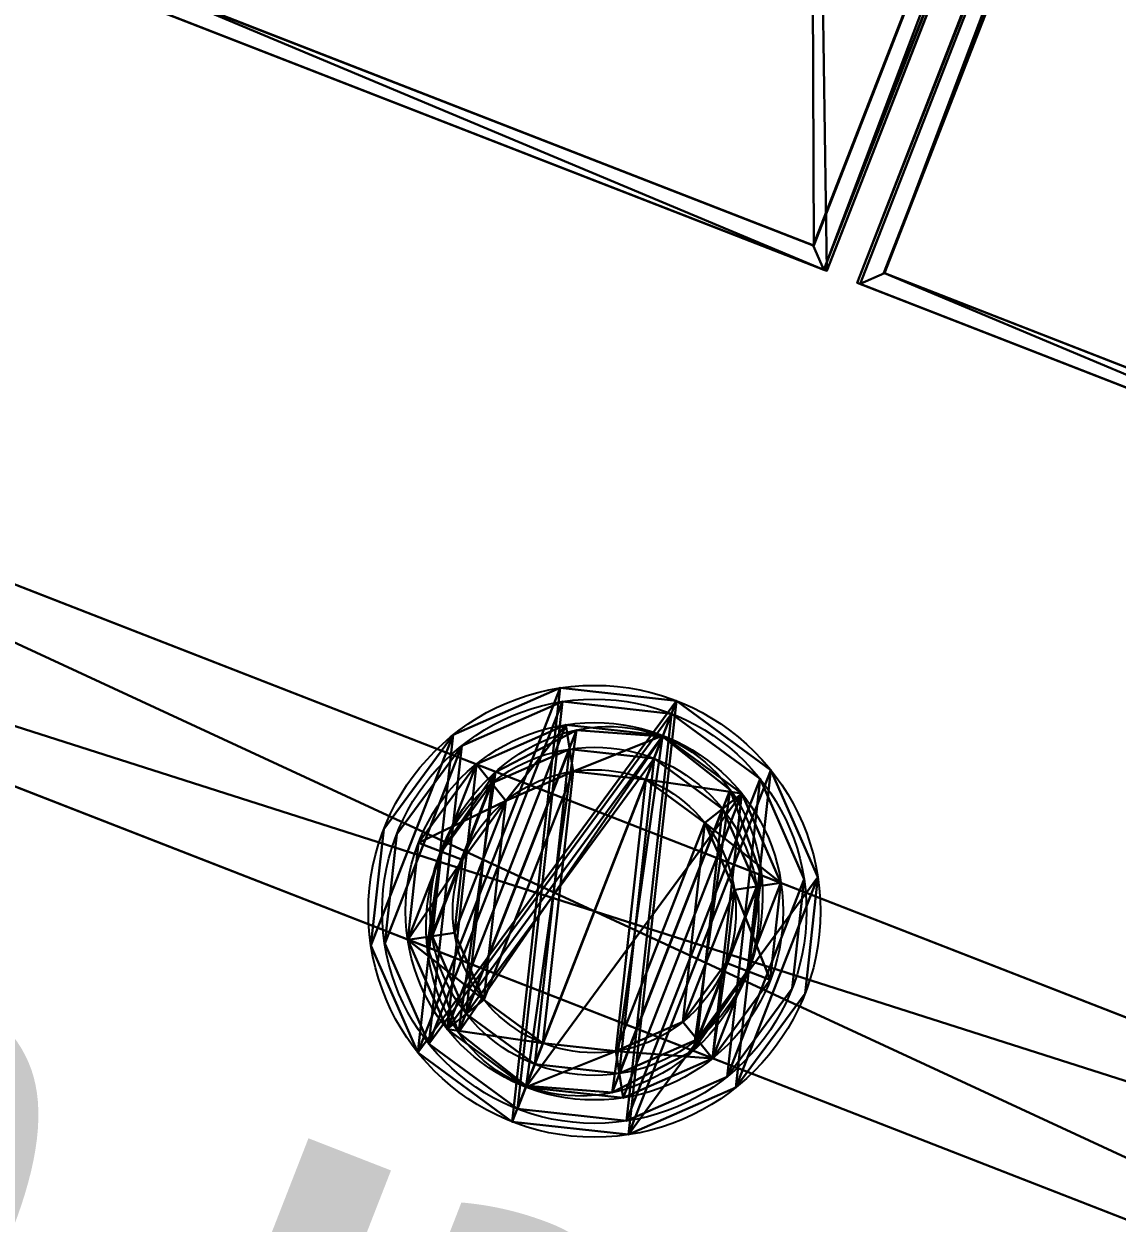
# Model space of a CAD drawing. Extents: x -372 to 678, y -263 to 741.
# Drawn here: x 389.252 to 390.703, y 555.814 to 557.406 of the extents above; entities that cross this region are included whole.
import ezdxf

# ---------------------------------------------------------------- set-up
doc = ezdxf.new("R2010")
doc.units = 0
doc.header["$LTSCALE"] = 0.0254
doc.layers.get('0').update_dxf_attribs({"linetype": 'CONTINUOUS'})
doc.layers.add('LOCATION_SNAPSHOT', color=144, linetype='CONTINUOUS')
doc.layers.add('LOCATION_TERRAIN', color=36, linetype='CONTINUOUS')

# ---------------------------------------------------------------- blocks, each defined once
blk = doc.blocks.new('LOCATION_SNAPSHOT_1')
at = {"color": 8}
mesh = blk.add_polyface(dxfattribs=at)
corners = [(-63.4904, 214.7729), (675.1158, 740.6684), (-66.0072, 737.0917), (677.6385, 218.3467)]
mesh.append_faces([[corners[k] for k in face] for face in [(0, 1, 2), (1, 0, 3)]], dxfattribs={"vtx0": -1, "color": 8})
blk = doc.blocks.new('LOCATION_TERRAIN_1')
at = {"color": 8}
mesh = blk.add_polyface(dxfattribs=at)
corners = [(399.6648, 552.7906, 11.2559), (399.6047, 565.2268, 11.5569), (387.0433, 565.1662, 10.7263)]
mesh.append_faces([[corners[k] for k in face] for face in [(0, 1, 2)]], dxfattribs={"color": 8})
mesh = blk.add_polyface(dxfattribs=at)
corners = [(399.6648, 552.7906, 11.2559), (387.0433, 565.1662, 10.7263), (387.1033, 552.73, 10.418)]
mesh.append_faces([[corners[k] for k in face] for face in [(0, 1, 2)]], dxfattribs={"color": 8})
blk = doc.blocks.new('GROUP_93')
at = {"color": 0}
mesh = blk.add_polyface(dxfattribs=at)
corners = [(-0.0697, 0.7005, -0.25), (-0.25, 0, -0.25), (-0.25, 0.205, -0.25), (-0.0833, 0.1756, -0.25), (0.077, 0.6163, -0.25), (0.2233, 1.0535, -0.25), (0.336, 0.9284, -0.25), (0.6046, 1.3085, -0.25), (0.6812, 1.1593, -0.25), (1.0417, 1.4728, -0.25), (1.0855, 1.3113, -0.25), (1.5104, 1.5534, -0.25), (1.5246, 1.3867, -0.25), (1.9896, 1.5534, -0.25), (1.9754, 1.3867, -0.25), (2.4145, 1.3113, -0.25), (2.4583, 1.4728, -0.25), (2.8188, 1.1593, -0.25), (2.8954, 1.3085, -0.25), (3.164, 0.9284, -0.25), (3.2767, 1.0535, -0.25), (3.423, 0.6163, -0.25), (3.5697, 0.7005, -0.25), (3.5833, 0.1756, -0.25), (3.75, 0.205, -0.25), (3.75, 0, -0.25), (3.5833, 0, -0.25), (-0.0833, 0, -0.25)]
mesh.append_faces([[corners[k] for k in face] for face in [(0, 1, 2)]], dxfattribs={"vtx0": -1, "color": 0})
mesh.append_faces([[corners[k] for k in face] for face in [(3, 0, 4), (4, 5, 6), (6, 7, 8), (8, 9, 10), (10, 11, 12), (12, 13, 14), (14, 13, 15), (15, 16, 17), (17, 18, 19), (19, 20, 21), (21, 22, 23)]], dxfattribs={"vtx0": -1, "vtx1": -1, "color": 0})
mesh.append_faces([[corners[k] for k in face] for face in [(1, 0, 3)]], dxfattribs={"vtx0": -1, "vtx1": -1, "vtx2": -1, "color": 0})
mesh.append_faces([[corners[k] for k in face] for face in [(4, 0, 5), (6, 5, 7), (8, 7, 9), (10, 9, 11), (12, 11, 13), (15, 13, 16), (17, 16, 18), (19, 18, 20), (21, 20, 22), (23, 22, 24), (23, 24, 25)]], dxfattribs={"vtx0": -1, "vtx2": -1, "color": 0})
mesh.append_faces([[corners[k] for k in face] for face in [(27, 1, 3)]], dxfattribs={"vtx1": -1, "color": 0})
mesh.append_faces([[corners[k] for k in face] for face in [(25, 26, 23)]], dxfattribs={"vtx2": -1, "color": 0})
mesh = blk.add_polyface(dxfattribs=at)
corners = [(-0.25, 0, 0.25), (-0.0697, 0.7005, 0.25), (-0.25, 0.205, 0.25), (0.25, 0, 0.25), (0.2233, 1.0535, 0.25), (0.25, 0.1169, 0.25), (3.75, 0, 0.25), (3.25, 0.1169, 0.25), (3.25, 0, 0.25), (3.2767, 1.0535, 0.25), (3.5697, 0.7005, 0.25), (3.75, 0.205, 0.25), (0.6046, 1.3085, 0.25), (0.3705, 0.448, 0.25), (0.5616, 0.6783, 0.25), (0.8345, 0.8608, 0.25), (1.0417, 1.4728, 0.25), (1.1732, 0.9881, 0.25), (1.5104, 1.5534, 0.25), (1.5531, 1.0534, 0.25), (1.9896, 1.5534, 0.25), (1.9469, 1.0534, 0.25), (2.3268, 0.9881, 0.25), (2.4583, 1.4728, 0.25), (2.6655, 0.8608, 0.25), (2.8954, 1.3085, 0.25), (2.9384, 0.6783, 0.25), (3.1295, 0.448, 0.25)]
mesh.append_faces([[corners[k] for k in face] for face in [(0, 1, 2), (6, 7, 8), (10, 6, 11)]], dxfattribs={"vtx0": -1, "color": 0})
mesh.append_faces([[corners[k] for k in face] for face in [(1, 3, 4), (9, 6, 10), (12, 15, 16), (16, 17, 18), (18, 19, 20), (20, 22, 23), (23, 24, 25), (25, 26, 9)]], dxfattribs={"vtx0": -1, "vtx1": -1, "color": 0})
mesh.append_faces([[corners[k] for k in face] for face in [(7, 6, 9)]], dxfattribs={"vtx0": -1, "vtx1": -1, "vtx2": -1, "color": 0})
mesh.append_faces([[corners[k] for k in face] for face in [(1, 0, 3), (4, 3, 5), (5, 12, 4), (12, 5, 13), (12, 13, 14), (12, 14, 15), (16, 15, 17), (18, 17, 19), (20, 19, 21), (20, 21, 22), (23, 22, 24), (25, 24, 26), (9, 26, 27), (9, 27, 7)]], dxfattribs={"vtx0": -1, "vtx2": -1, "color": 0})
mesh = blk.add_polyface(dxfattribs=at)
corners = [(0.336, 0.9284), (0.0833, 0.1462), (0.077, 0.6163), (0.2238, 0.5321), (0.4488, 0.8033), (0.6812, 1.1593), (0.7579, 1.01), (1.0855, 1.3113), (1.1293, 1.1497), (1.5246, 1.3867), (1.5389, 1.2201), (1.9754, 1.3867), (1.9611, 1.2201), (2.3707, 1.1497), (2.4145, 1.3113), (2.7421, 1.01), (2.8188, 1.1593), (3.0512, 0.8033), (3.164, 0.9284), (3.2762, 0.5321), (3.423, 0.6163), (3.4167, 0.1462), (3.5833, 0), (3.4167, 0), (3.5833, 0.1756), (-0.0833, 0), (-0.0833, 0.1756), (0.0833, 0)]
mesh.append_faces([[corners[k] for k in face] for face in [(21, 22, 23), (22, 20, 24), (2, 25, 26)]], dxfattribs={"vtx0": -1, "color": 0})
mesh.append_faces([[corners[k] for k in face] for face in [(0, 1, 2), (1, 0, 3), (3, 0, 4), (4, 5, 6), (6, 7, 8), (8, 9, 10), (10, 11, 12), (12, 11, 13), (13, 14, 15), (15, 16, 17), (17, 18, 19), (19, 20, 21), (25, 2, 27), (27, 2, 1)]], dxfattribs={"vtx0": -1, "vtx1": -1, "color": 0})
mesh.append_faces([[corners[k] for k in face] for face in [(22, 21, 20)]], dxfattribs={"vtx0": -1, "vtx1": -1, "vtx2": -1, "color": 0})
mesh.append_faces([[corners[k] for k in face] for face in [(4, 0, 5), (6, 5, 7), (8, 7, 9), (10, 9, 11), (13, 11, 14), (15, 14, 16), (17, 16, 18), (19, 18, 20)]], dxfattribs={"vtx0": -1, "vtx2": -1, "color": 0})
mesh = blk.add_polyface(dxfattribs=at)
corners = [(0.4488, 0.8033, -0.25), (0.25, 0.1169, -0.25), (0.2238, 0.5321, -0.25), (0.3705, 0.448, -0.25), (0.5616, 0.6783, -0.25), (0.7579, 1.01, -0.25), (0.8345, 0.8608, -0.25), (1.1293, 1.1497, -0.25), (1.1732, 0.9881, -0.25), (1.5389, 1.2201, -0.25), (1.5531, 1.0534, -0.25), (1.9611, 1.2201, -0.25), (1.9469, 1.0534, -0.25), (2.3268, 0.9881, -0.25), (2.3707, 1.1497, -0.25), (2.6655, 0.8608, -0.25), (2.7421, 1.01, -0.25), (2.9384, 0.6783, -0.25), (3.0512, 0.8033, -0.25), (3.1295, 0.448, -0.25), (3.2762, 0.5321, -0.25), (3.25, 0.1169, -0.25), (3.4167, 0, -0.25), (3.25, 0, -0.25), (3.4167, 0.1462, -0.25), (0.0833, 0, -0.25), (0.0833, 0.1462, -0.25), (0.25, 0, -0.25)]
mesh.append_faces([[corners[k] for k in face] for face in [(21, 22, 23), (22, 20, 24), (2, 25, 26)]], dxfattribs={"vtx0": -1, "color": 0})
mesh.append_faces([[corners[k] for k in face] for face in [(0, 1, 2), (1, 0, 3), (3, 0, 4), (4, 5, 6), (6, 7, 8), (8, 9, 10), (10, 11, 12), (12, 11, 13), (13, 14, 15), (15, 16, 17), (17, 18, 19), (19, 20, 21), (25, 2, 27), (27, 2, 1)]], dxfattribs={"vtx0": -1, "vtx1": -1, "color": 0})
mesh.append_faces([[corners[k] for k in face] for face in [(22, 21, 20)]], dxfattribs={"vtx0": -1, "vtx1": -1, "vtx2": -1, "color": 0})
mesh.append_faces([[corners[k] for k in face] for face in [(4, 0, 5), (6, 5, 7), (8, 7, 9), (10, 9, 11), (13, 11, 14), (15, 14, 16), (17, 16, 18), (19, 18, 20)]], dxfattribs={"vtx0": -1, "vtx2": -1, "color": 0})
blk = doc.blocks.new('GROUP72_4')
at = {"color": 9}
blk.add_blockref('GROUP_93', (0, 0), dxfattribs=at)
blk = doc.blocks.new('GROUP71_4')
at = {"color": 0}
ref = blk.add_blockref('GROUP72_4', (0, 0), dxfattribs=at)
ref.add_attrib('Skp_GroupInstanceName', 'extrusions', (0, 0), dxfattribs={"height": 1})
blk = doc.blocks.new('GROUP_17')
at = {"color": 0}
for p, q in [((3.5, 0.25, 0.375), (-0.5, 0.25, 0.375)), ((-0.5, 0.25), (3.5, 0.25)), ((3.5, 0.25, 0.375), (-0.5, 0.25, 0.375)), ((-0.5, 0.25), (3.5, 0.25)), ((3.5, 0, 0.375), (-0.5, 0, 0.375)), ((-0.5, 0), (3.5, 0)), ((-0.5, 0), (3.5, 0)), ((3.5, 0, 0.375), (-0.5, 0, 0.375))]:
    blk.add_line(p, q, dxfattribs=at)
mesh = blk.add_polyface(dxfattribs=at)
corners = [(3.5, 0, 0.375), (-0.5, 0.25, 0.375), (-0.5, 0, 0.375), (3.5, 0.25, 0.375)]
mesh.append_faces([[corners[k] for k in face] for face in [(0, 1, 2), (1, 0, 3)]], dxfattribs={"vtx0": -1, "color": 0})
mesh = blk.add_polyface(dxfattribs=at)
corners = [(3.5, 0.25), (-0.5, 0), (-0.5, 0.25), (3.5, 0)]
mesh.append_faces([[corners[k] for k in face] for face in [(0, 1, 2), (1, 0, 3)]], dxfattribs={"vtx0": -1, "color": 0})
mesh = blk.add_polyface(dxfattribs=at)
corners = [(-0.5, 0.25, 0.375), (3.5, 0.25), (-0.5, 0.25), (3.5, 0.25, 0.375)]
mesh.append_faces([[corners[k] for k in face] for face in [(0, 1, 2), (1, 0, 3)]], dxfattribs={"vtx0": -1, "color": 0})
mesh = blk.add_polyface(dxfattribs=at)
corners = [(3.5, 0, 0.375), (-0.5, 0), (3.5, 0), (-0.5, 0, 0.375)]
mesh.append_faces([[corners[k] for k in face] for face in [(0, 1, 2), (1, 0, 3)]], dxfattribs={"vtx0": -1, "color": 0})
blk = doc.blocks.new('GROUP_15')
at = {"color": 0}
for p, q in [((0.2505, 0.4384, 8), (0.2505, 0.501)), ((0.2505, 0.4384, 8), (0.2505, 0.501)), ((0.1566, 0.4132, 8), (0.1252, 0.4674)), ((0.1566, 0.4132, 8), (0.1252, 0.4674)), ((0.3444, 0.4132, 8), (0.3757, 0.4674)), ((0.3444, 0.4132, 8), (0.3757, 0.4674)), ((0.0878, 0.3444, 8), (0.0336, 0.3757)), ((0.0878, 0.3444, 8), (0.0336, 0.3757)), ((0.4132, 0.3444, 8), (0.4674, 0.3757)), ((0.4132, 0.3444, 8), (0.4674, 0.3757)), ((0.0626, 0.2505, 8), (0, 0.2505)), ((0.0626, 0.2505, 8), (0, 0.2505)), ((0.4384, 0.2505, 8), (0.501, 0.2505)), ((0.4384, 0.2505, 8), (0.501, 0.2505)), ((0.0878, 0.1566, 8), (0.0336, 0.1252)), ((0.0878, 0.1566, 8), (0.0336, 0.1252)), ((0.4132, 0.1566, 8), (0.4674, 0.1252)), ((0.4132, 0.1566, 8), (0.4674, 0.1252)), ((0.1566, 0.0878, 8), (0.1252, 0.0336)), ((0.1566, 0.0878, 8), (0.1252, 0.0336)), ((0.3444, 0.0878, 8), (0.3757, 0.0336)), ((0.3444, 0.0878, 8), (0.3757, 0.0336)), ((0.2505, 0.0626, 8), (0.2505, 0)), ((0.2505, 0.0626, 8), (0.2505, 0))]:
    blk.add_line(p, q, dxfattribs=at)
for centre, radius in [((0.2505, 0.2505), 0.2505), ((0.2505, 0.2505), 0.2505), ((0.2505, 0.2505), 0.2505), ((0.2505, 0.2505), 0.2505), ((0.2505, 0.2505), 0.2505), ((0.2505, 0.2505), 0.2505), ((0.2505, 0.2505), 0.2505), ((0.2505, 0.2505), 0.2505), ((0.2505, 0.2505), 0.2505), ((0.2505, 0.2505), 0.2505), ((0.2505, 0.2505), 0.2505), ((0.2505, 0.2505), 0.2505), ((0.2505, 0.2505), 0.2505), ((0.2505, 0.2505, 8), 0.1879), ((0.2505, 0.2505, 8), 0.1879), ((0.2505, 0.2505, 8), 0.1879), ((0.2505, 0.2505, 8), 0.1879), ((0.2505, 0.2505, 8), 0.1879), ((0.2505, 0.2505, 8), 0.1879), ((0.2505, 0.2505, 8), 0.1879), ((0.2505, 0.2505, 8), 0.1879), ((0.2505, 0.2505, 8), 0.1879), ((0.2505, 0.2505, 8), 0.1879), ((0.2505, 0.2505, 8), 0.1879), ((0.2505, 0.2505, 8), 0.1879), ((0.2505, 0.2505, 8), 0.1879)]:
    blk.add_circle(centre, radius, dxfattribs=at)
mesh = blk.add_polyface(dxfattribs=at)
corners = [(0.0336, 0.3757), (0.0336, 0.1252), (0, 0.2505), (0.1252, 0.0336), (0.1252, 0.4674), (0.2505, 0.501), (0.2505, 0), (0.3757, 0.4674), (0.3757, 0.0336), (0.4674, 0.1252), (0.4674, 0.3757), (0.501, 0.2505)]
mesh.append_faces([[corners[k] for k in face] for face in [(0, 1, 2), (9, 10, 11)]], dxfattribs={"vtx0": -1, "color": 0})
mesh.append_faces([[corners[k] for k in face] for face in [(1, 0, 3), (3, 5, 6), (6, 7, 8), (8, 7, 9)]], dxfattribs={"vtx0": -1, "vtx1": -1, "color": 0})
mesh.append_faces([[corners[k] for k in face] for face in [(3, 0, 4), (3, 4, 5), (6, 5, 7), (9, 7, 10)]], dxfattribs={"vtx0": -1, "vtx2": -1, "color": 0})
mesh = blk.add_polyface(dxfattribs=at)
corners = [(0.1566, 0.4132, 8), (0.2505, 0.501), (0.1252, 0.4674), (0.2505, 0.4384, 8)]
mesh.append_faces([[corners[k] for k in face] for face in [(0, 1, 2), (1, 0, 3)]], dxfattribs={"vtx0": -1, "color": 0})
mesh = blk.add_polyface(dxfattribs=at)
corners = [(0.2505, 0.4384, 8), (0.3757, 0.4674), (0.2505, 0.501), (0.3444, 0.4132, 8)]
mesh.append_faces([[corners[k] for k in face] for face in [(0, 1, 2), (1, 0, 3)]], dxfattribs={"vtx0": -1, "color": 0})
mesh = blk.add_polyface(dxfattribs=at)
corners = [(0.1566, 0.4132, 8), (0.0336, 0.3757), (0.0878, 0.3444, 8), (0.1252, 0.4674)]
mesh.append_faces([[corners[k] for k in face] for face in [(0, 1, 2), (1, 0, 3)]], dxfattribs={"vtx0": -1, "color": 0})
mesh = blk.add_polyface(dxfattribs=at)
corners = [(0.4674, 0.3757), (0.3444, 0.4132, 8), (0.4132, 0.3444, 8), (0.3757, 0.4674)]
mesh.append_faces([[corners[k] for k in face] for face in [(0, 1, 2), (1, 0, 3)]], dxfattribs={"vtx0": -1, "color": 0})
mesh = blk.add_polyface(dxfattribs=at)
corners = [(0.0878, 0.1566, 8), (0.0878, 0.3444, 8), (0.0626, 0.2505, 8), (0.1566, 0.0878, 8), (0.1566, 0.4132, 8), (0.2505, 0.0626, 8), (0.2505, 0.4384, 8), (0.3444, 0.0878, 8), (0.3444, 0.4132, 8), (0.4132, 0.1566, 8), (0.4132, 0.3444, 8), (0.4384, 0.2505, 8)]
mesh.append_faces([[corners[k] for k in face] for face in [(0, 1, 2), (10, 9, 11)]], dxfattribs={"vtx0": -1, "color": 0})
mesh.append_faces([[corners[k] for k in face] for face in [(1, 3, 4), (4, 5, 6), (6, 7, 8), (8, 9, 10)]], dxfattribs={"vtx0": -1, "vtx1": -1, "color": 0})
mesh.append_faces([[corners[k] for k in face] for face in [(1, 0, 3), (4, 3, 5), (6, 5, 7), (8, 7, 9)]], dxfattribs={"vtx0": -1, "vtx2": -1, "color": 0})
mesh = blk.add_polyface(dxfattribs=at)
corners = [(0.0626, 0.2505, 8), (0.0336, 0.3757), (0, 0.2505), (0.0878, 0.3444, 8)]
mesh.append_faces([[corners[k] for k in face] for face in [(0, 1, 2), (1, 0, 3)]], dxfattribs={"vtx0": -1, "color": 0})
mesh = blk.add_polyface(dxfattribs=at)
corners = [(0.4674, 0.3757), (0.4384, 0.2505, 8), (0.501, 0.2505), (0.4132, 0.3444, 8)]
mesh.append_faces([[corners[k] for k in face] for face in [(0, 1, 2), (1, 0, 3)]], dxfattribs={"vtx0": -1, "color": 0})
mesh = blk.add_polyface(dxfattribs=at)
corners = [(0.0878, 0.1566, 8), (0, 0.2505), (0.0336, 0.1252), (0.0626, 0.2505, 8)]
mesh.append_faces([[corners[k] for k in face] for face in [(0, 1, 2), (1, 0, 3)]], dxfattribs={"vtx0": -1, "color": 0})
mesh = blk.add_polyface(dxfattribs=at)
corners = [(0.501, 0.2505), (0.4132, 0.1566, 8), (0.4674, 0.1252), (0.4384, 0.2505, 8)]
mesh.append_faces([[corners[k] for k in face] for face in [(0, 1, 2), (1, 0, 3)]], dxfattribs={"vtx0": -1, "color": 0})
mesh = blk.add_polyface(dxfattribs=at)
corners = [(0.1566, 0.0878, 8), (0.0336, 0.1252), (0.1252, 0.0336), (0.0878, 0.1566, 8)]
mesh.append_faces([[corners[k] for k in face] for face in [(0, 1, 2), (1, 0, 3)]], dxfattribs={"vtx0": -1, "color": 0})
mesh = blk.add_polyface(dxfattribs=at)
corners = [(0.4132, 0.1566, 8), (0.3757, 0.0336), (0.4674, 0.1252), (0.3444, 0.0878, 8)]
mesh.append_faces([[corners[k] for k in face] for face in [(0, 1, 2), (1, 0, 3)]], dxfattribs={"vtx0": -1, "color": 0})
mesh = blk.add_polyface(dxfattribs=at)
corners = [(0.2505, 0.0626, 8), (0.1252, 0.0336), (0.2505, 0), (0.1566, 0.0878, 8)]
mesh.append_faces([[corners[k] for k in face] for face in [(0, 1, 2), (1, 0, 3)]], dxfattribs={"vtx0": -1, "color": 0})
mesh = blk.add_polyface(dxfattribs=at)
corners = [(0.3444, 0.0878, 8), (0.2505, 0), (0.3757, 0.0336), (0.2505, 0.0626, 8)]
mesh.append_faces([[corners[k] for k in face] for face in [(0, 1, 2), (1, 0, 3)]], dxfattribs={"vtx0": -1, "color": 0})
blk = doc.blocks.new('GROUP_16')
at = {"color": 0}
for p, q in [((0.2816, 0.5631), (0.2816, 0.5631, 0.03)), ((0.2816, 0.5631), (0.2816, 0.5631, 0.03)), ((0.1408, 0.5254), (0.1408, 0.5254, 0.03)), ((0.1408, 0.5254), (0.1408, 0.5254, 0.03)), ((0.4223, 0.5254), (0.4223, 0.5254, 0.03)), ((0.4223, 0.5254), (0.4223, 0.5254, 0.03)), ((0.0377, 0.4223), (0.0377, 0.4223, 0.03)), ((0.0377, 0.4223), (0.0377, 0.4223, 0.03)), ((0.5254, 0.4223), (0.5254, 0.4223, 0.03)), ((0.5254, 0.4223), (0.5254, 0.4223, 0.03)), ((0, 0.2816), (0, 0.2816, 0.03)), ((0, 0.2816), (0, 0.2816, 0.03)), ((0.5631, 0.2816), (0.5631, 0.2816, 0.03)), ((0.5631, 0.2816), (0.5631, 0.2816, 0.03)), ((0.0377, 0.1408), (0.0377, 0.1408, 0.03)), ((0.0377, 0.1408), (0.0377, 0.1408, 0.03)), ((0.5254, 0.1408), (0.5254, 0.1408, 0.03)), ((0.5254, 0.1408), (0.5254, 0.1408, 0.03)), ((0.1408, 0.0377), (0.1408, 0.0377, 0.03)), ((0.1408, 0.0377), (0.1408, 0.0377, 0.03)), ((0.4223, 0.0377), (0.4223, 0.0377, 0.03)), ((0.4223, 0.0377), (0.4223, 0.0377, 0.03)), ((0.2816, 0), (0.2816, 0, 0.03)), ((0.2816, 0), (0.2816, 0, 0.03))]:
    blk.add_line(p, q, dxfattribs=at)
for centre in [(0.2816, 0.2816), (0.2816, 0.2816, 0.03), (0.2816, 0.2816), (0.2816, 0.2816, 0.03), (0.2816, 0.2816), (0.2816, 0.2816, 0.03), (0.2816, 0.2816), (0.2816, 0.2816, 0.03), (0.2816, 0.2816), (0.2816, 0.2816, 0.03), (0.2816, 0.2816), (0.2816, 0.2816, 0.03), (0.2816, 0.2816), (0.2816, 0.2816, 0.03), (0.2816, 0.2816), (0.2816, 0.2816, 0.03), (0.2816, 0.2816), (0.2816, 0.2816, 0.03), (0.2816, 0.2816), (0.2816, 0.2816, 0.03), (0.2816, 0.2816), (0.2816, 0.2816, 0.03), (0.2816, 0.2816), (0.2816, 0.2816, 0.03), (0.2816, 0.2816, 0.03), (0.2816, 0.2816)]:
    blk.add_circle(centre, 0.2816, dxfattribs=at)
mesh = blk.add_polyface(dxfattribs=at)
corners = [(0.0377, 0.1408, 0.03), (0.0377, 0.4223, 0.03), (0, 0.2816, 0.03), (0.1408, 0.0377, 0.03), (0.1408, 0.5254, 0.03), (0.2816, 0, 0.03), (0.2816, 0.5631, 0.03), (0.4223, 0.0377, 0.03), (0.4223, 0.5254, 0.03), (0.5254, 0.1408, 0.03), (0.5254, 0.4223, 0.03), (0.5631, 0.2816, 0.03)]
mesh.append_faces([[corners[k] for k in face] for face in [(0, 1, 2), (10, 9, 11)]], dxfattribs={"vtx0": -1, "color": 0})
mesh.append_faces([[corners[k] for k in face] for face in [(1, 3, 4), (4, 5, 6), (6, 7, 8), (8, 9, 10)]], dxfattribs={"vtx0": -1, "vtx1": -1, "color": 0})
mesh.append_faces([[corners[k] for k in face] for face in [(1, 0, 3), (4, 3, 5), (6, 5, 7), (8, 7, 9)]], dxfattribs={"vtx0": -1, "vtx2": -1, "color": 0})
mesh = blk.add_polyface(dxfattribs=at)
corners = [(0.0377, 0.4223), (0.0377, 0.1408), (0, 0.2816), (0.1408, 0.0377), (0.1408, 0.5254), (0.2816, 0), (0.2816, 0.5631), (0.4223, 0.5254), (0.4223, 0.0377), (0.5254, 0.1408), (0.5254, 0.4223), (0.5631, 0.2816)]
mesh.append_faces([[corners[k] for k in face] for face in [(0, 1, 2), (9, 10, 11)]], dxfattribs={"vtx0": -1, "color": 0})
mesh.append_faces([[corners[k] for k in face] for face in [(1, 0, 3), (3, 4, 5), (5, 7, 8), (8, 7, 9)]], dxfattribs={"vtx0": -1, "vtx1": -1, "color": 0})
mesh.append_faces([[corners[k] for k in face] for face in [(3, 0, 4), (5, 4, 6), (5, 6, 7), (9, 7, 10)]], dxfattribs={"vtx0": -1, "vtx2": -1, "color": 0})
mesh = blk.add_polyface(dxfattribs=at)
corners = [(0.1408, 0.5254, 0.03), (0.2816, 0.5631), (0.1408, 0.5254), (0.2816, 0.5631, 0.03)]
mesh.append_faces([[corners[k] for k in face] for face in [(0, 1, 2), (1, 0, 3)]], dxfattribs={"vtx0": -1, "color": 0})
mesh = blk.add_polyface(dxfattribs=at)
corners = [(0.2816, 0.5631, 0.03), (0.4223, 0.5254), (0.2816, 0.5631), (0.4223, 0.5254, 0.03)]
mesh.append_faces([[corners[k] for k in face] for face in [(0, 1, 2), (1, 0, 3)]], dxfattribs={"vtx0": -1, "color": 0})
mesh = blk.add_polyface(dxfattribs=at)
corners = [(0.1408, 0.5254, 0.03), (0.0377, 0.4223), (0.0377, 0.4223, 0.03), (0.1408, 0.5254)]
mesh.append_faces([[corners[k] for k in face] for face in [(0, 1, 2), (1, 0, 3)]], dxfattribs={"vtx0": -1, "color": 0})
mesh = blk.add_polyface(dxfattribs=at)
corners = [(0.4223, 0.5254), (0.5254, 0.4223, 0.03), (0.5254, 0.4223), (0.4223, 0.5254, 0.03)]
mesh.append_faces([[corners[k] for k in face] for face in [(0, 1, 2), (1, 0, 3)]], dxfattribs={"vtx0": -1, "color": 0})
mesh = blk.add_polyface(dxfattribs=at)
corners = [(0.0377, 0.4223, 0.03), (0, 0.2816), (0, 0.2816, 0.03), (0.0377, 0.4223)]
mesh.append_faces([[corners[k] for k in face] for face in [(0, 1, 2), (1, 0, 3)]], dxfattribs={"vtx0": -1, "color": 0})
mesh = blk.add_polyface(dxfattribs=at)
corners = [(0.5254, 0.4223), (0.5631, 0.2816, 0.03), (0.5631, 0.2816), (0.5254, 0.4223, 0.03)]
mesh.append_faces([[corners[k] for k in face] for face in [(0, 1, 2), (1, 0, 3)]], dxfattribs={"vtx0": -1, "color": 0})
mesh = blk.add_polyface(dxfattribs=at)
corners = [(0, 0.2816, 0.03), (0.0377, 0.1408), (0.0377, 0.1408, 0.03), (0, 0.2816)]
mesh.append_faces([[corners[k] for k in face] for face in [(0, 1, 2), (1, 0, 3)]], dxfattribs={"vtx0": -1, "color": 0})
mesh = blk.add_polyface(dxfattribs=at)
corners = [(0.5631, 0.2816), (0.5254, 0.1408, 0.03), (0.5254, 0.1408), (0.5631, 0.2816, 0.03)]
mesh.append_faces([[corners[k] for k in face] for face in [(0, 1, 2), (1, 0, 3)]], dxfattribs={"vtx0": -1, "color": 0})
mesh = blk.add_polyface(dxfattribs=at)
corners = [(0.1408, 0.0377, 0.03), (0.0377, 0.1408), (0.1408, 0.0377), (0.0377, 0.1408, 0.03)]
mesh.append_faces([[corners[k] for k in face] for face in [(0, 1, 2), (1, 0, 3)]], dxfattribs={"vtx0": -1, "color": 0})
mesh = blk.add_polyface(dxfattribs=at)
corners = [(0.5254, 0.1408, 0.03), (0.4223, 0.0377), (0.5254, 0.1408), (0.4223, 0.0377, 0.03)]
mesh.append_faces([[corners[k] for k in face] for face in [(0, 1, 2), (1, 0, 3)]], dxfattribs={"vtx0": -1, "color": 0})
mesh = blk.add_polyface(dxfattribs=at)
corners = [(0.2816, 0, 0.03), (0.1408, 0.0377), (0.2816, 0), (0.1408, 0.0377, 0.03)]
mesh.append_faces([[corners[k] for k in face] for face in [(0, 1, 2), (1, 0, 3)]], dxfattribs={"vtx0": -1, "color": 0})
mesh = blk.add_polyface(dxfattribs=at)
corners = [(0.4223, 0.0377, 0.03), (0.2816, 0), (0.4223, 0.0377), (0.2816, 0, 0.03)]
mesh.append_faces([[corners[k] for k in face] for face in [(0, 1, 2), (1, 0, 3)]], dxfattribs={"vtx0": -1, "color": 0})
blk = doc.blocks.new('GROUP_7')
at = {"color": 0}
for p, q in [((0.3, 0.6, 0.5), (0.3, 0.6)), ((0.3, 0.6, 0.5), (0.3, 0.6)), ((0.15, 0.5598, 0.5), (0.15, 0.5598)), ((0.15, 0.5598, 0.5), (0.15, 0.5598)), ((0.45, 0.5598, 0.5), (0.45, 0.5598)), ((0.45, 0.5598, 0.5), (0.45, 0.5598)), ((0.0402, 0.45, 0.5), (0.0402, 0.45)), ((0.0402, 0.45, 0.5), (0.0402, 0.45)), ((0.5598, 0.45, 0.5), (0.5598, 0.45)), ((0.5598, 0.45, 0.5), (0.5598, 0.45)), ((0, 0.3, 0.5), (0, 0.3)), ((0, 0.3, 0.5), (0, 0.3)), ((0.6, 0.3, 0.5), (0.6, 0.3)), ((0.6, 0.3, 0.5), (0.6, 0.3)), ((0.0402, 0.15, 0.5), (0.0402, 0.15)), ((0.0402, 0.15, 0.5), (0.0402, 0.15)), ((0.5598, 0.15, 0.5), (0.5598, 0.15)), ((0.5598, 0.15, 0.5), (0.5598, 0.15)), ((0.15, 0.0402, 0.5), (0.15, 0.0402)), ((0.15, 0.0402, 0.5), (0.15, 0.0402)), ((0.45, 0.0402, 0.5), (0.45, 0.0402)), ((0.45, 0.0402, 0.5), (0.45, 0.0402)), ((0.3, 0, 0.5), (0.3, 0)), ((0.3, 0, 0.5), (0.3, 0))]:
    blk.add_line(p, q, dxfattribs=at)
for centre in [(0.3, 0.3, 0.5), (0.3, 0.3, 0.5), (0.3, 0.3), (0.3, 0.3, 0.5), (0.3, 0.3), (0.3, 0.3, 0.5), (0.3, 0.3), (0.3, 0.3, 0.5), (0.3, 0.3), (0.3, 0.3, 0.5), (0.3, 0.3), (0.3, 0.3, 0.5), (0.3, 0.3), (0.3, 0.3, 0.5), (0.3, 0.3), (0.3, 0.3, 0.5), (0.3, 0.3), (0.3, 0.3, 0.5), (0.3, 0.3), (0.3, 0.3, 0.5), (0.3, 0.3), (0.3, 0.3, 0.5), (0.3, 0.3), (0.3, 0.3, 0.5), (0.3, 0.3), (0.3, 0.3)]:
    blk.add_circle(centre, 0.3, dxfattribs=at)
mesh = blk.add_polyface(dxfattribs=at)
corners = [(0.0402, 0.15, 0.5), (0.0402, 0.45, 0.5), (0, 0.3, 0.5), (0.15, 0.0402, 0.5), (0.15, 0.5598, 0.5), (0.3, 0, 0.5), (0.3, 0.6, 0.5), (0.45, 0.0402, 0.5), (0.45, 0.5598, 0.5), (0.5598, 0.15, 0.5), (0.5598, 0.45, 0.5), (0.6, 0.3, 0.5)]
mesh.append_faces([[corners[k] for k in face] for face in [(0, 1, 2), (10, 9, 11)]], dxfattribs={"vtx0": -1, "color": 0})
mesh.append_faces([[corners[k] for k in face] for face in [(1, 3, 4), (4, 5, 6), (6, 7, 8), (8, 9, 10)]], dxfattribs={"vtx0": -1, "vtx1": -1, "color": 0})
mesh.append_faces([[corners[k] for k in face] for face in [(1, 0, 3), (4, 3, 5), (6, 5, 7), (8, 7, 9)]], dxfattribs={"vtx0": -1, "vtx2": -1, "color": 0})
mesh = blk.add_polyface(dxfattribs=at)
corners = [(0.0402, 0.45), (0.0402, 0.15), (0, 0.3), (0.15, 0.5598), (0.15, 0.0402), (0.3, 0), (0.3, 0.6), (0.45, 0.5598), (0.45, 0.0402), (0.5598, 0.15), (0.5598, 0.45), (0.6, 0.3)]
mesh.append_faces([[corners[k] for k in face] for face in [(0, 1, 2), (9, 10, 11)]], dxfattribs={"vtx0": -1, "color": 0})
mesh.append_faces([[corners[k] for k in face] for face in [(1, 3, 4), (4, 3, 5), (5, 7, 8), (8, 7, 9)]], dxfattribs={"vtx0": -1, "vtx1": -1, "color": 0})
mesh.append_faces([[corners[k] for k in face] for face in [(1, 0, 3), (5, 3, 6), (5, 6, 7), (9, 7, 10)]], dxfattribs={"vtx0": -1, "vtx2": -1, "color": 0})
mesh = blk.add_polyface(dxfattribs=at)
corners = [(0.15, 0.5598, 0.5), (0.3, 0.6), (0.15, 0.5598), (0.3, 0.6, 0.5)]
mesh.append_faces([[corners[k] for k in face] for face in [(0, 1, 2), (1, 0, 3)]], dxfattribs={"vtx0": -1, "color": 0})
mesh = blk.add_polyface(dxfattribs=at)
corners = [(0.3, 0.6, 0.5), (0.45, 0.5598), (0.3, 0.6), (0.45, 0.5598, 0.5)]
mesh.append_faces([[corners[k] for k in face] for face in [(0, 1, 2), (1, 0, 3)]], dxfattribs={"vtx0": -1, "color": 0})
mesh = blk.add_polyface(dxfattribs=at)
corners = [(0.0402, 0.45, 0.5), (0.15, 0.5598), (0.0402, 0.45), (0.15, 0.5598, 0.5)]
mesh.append_faces([[corners[k] for k in face] for face in [(0, 1, 2), (1, 0, 3)]], dxfattribs={"vtx0": -1, "color": 0})
mesh = blk.add_polyface(dxfattribs=at)
corners = [(0.45, 0.5598, 0.5), (0.5598, 0.45), (0.45, 0.5598), (0.5598, 0.45, 0.5)]
mesh.append_faces([[corners[k] for k in face] for face in [(0, 1, 2), (1, 0, 3)]], dxfattribs={"vtx0": -1, "color": 0})
mesh = blk.add_polyface(dxfattribs=at)
corners = [(0.0402, 0.45, 0.5), (0, 0.3), (0, 0.3, 0.5), (0.0402, 0.45)]
mesh.append_faces([[corners[k] for k in face] for face in [(0, 1, 2), (1, 0, 3)]], dxfattribs={"vtx0": -1, "color": 0})
mesh = blk.add_polyface(dxfattribs=at)
corners = [(0.5598, 0.45), (0.6, 0.3, 0.5), (0.6, 0.3), (0.5598, 0.45, 0.5)]
mesh.append_faces([[corners[k] for k in face] for face in [(0, 1, 2), (1, 0, 3)]], dxfattribs={"vtx0": -1, "color": 0})
mesh = blk.add_polyface(dxfattribs=at)
corners = [(0, 0.3, 0.5), (0.0402, 0.15), (0.0402, 0.15, 0.5), (0, 0.3)]
mesh.append_faces([[corners[k] for k in face] for face in [(0, 1, 2), (1, 0, 3)]], dxfattribs={"vtx0": -1, "color": 0})
mesh = blk.add_polyface(dxfattribs=at)
corners = [(0.6, 0.3), (0.5598, 0.15, 0.5), (0.5598, 0.15), (0.6, 0.3, 0.5)]
mesh.append_faces([[corners[k] for k in face] for face in [(0, 1, 2), (1, 0, 3)]], dxfattribs={"vtx0": -1, "color": 0})
mesh = blk.add_polyface(dxfattribs=at)
corners = [(0.0402, 0.15, 0.5), (0.15, 0.0402), (0.15, 0.0402, 0.5), (0.0402, 0.15)]
mesh.append_faces([[corners[k] for k in face] for face in [(0, 1, 2), (1, 0, 3)]], dxfattribs={"vtx0": -1, "color": 0})
mesh = blk.add_polyface(dxfattribs=at)
corners = [(0.5598, 0.15, 0.5), (0.45, 0.0402), (0.5598, 0.15), (0.45, 0.0402, 0.5)]
mesh.append_faces([[corners[k] for k in face] for face in [(0, 1, 2), (1, 0, 3)]], dxfattribs={"vtx0": -1, "color": 0})
mesh = blk.add_polyface(dxfattribs=at)
corners = [(0.3, 0, 0.5), (0.15, 0.0402), (0.3, 0), (0.15, 0.0402, 0.5)]
mesh.append_faces([[corners[k] for k in face] for face in [(0, 1, 2), (1, 0, 3)]], dxfattribs={"vtx0": -1, "color": 0})
mesh = blk.add_polyface(dxfattribs=at)
corners = [(0.45, 0.0402, 0.5), (0.3, 0), (0.45, 0.0402), (0.3, 0, 0.5)]
mesh.append_faces([[corners[k] for k in face] for face in [(0, 1, 2), (1, 0, 3)]], dxfattribs={"vtx0": -1, "color": 0})
blk = doc.blocks.new('GROUP_12')
at = {"color": 252}
blk.add_blockref('GROUP_7', (1.7, -0.175, -0.5), dxfattribs=at)
at = {"color": 0}
for name, p in [('GROUP_16', (1.7184, -0.1566)), ('GROUP_15', (1.7495, -0.1255)), ('GROUP_17', (0.5, 0, 8))]:
    blk.add_blockref(name, p, dxfattribs=at)
for p, xscale, yscale in [((1.781, -0.124, 4), 0.7776459354743306, 0.8841958100627113), ((1.7821, -0.0929, 7.97), 0.7738184641980966, 0.7738184641980966)]:
    blk.add_blockref('GROUP_16', p, dxfattribs=dict(at, xscale=xscale, yscale=yscale))
blk = doc.blocks.new('GROUP5_1')
at = {"color": 9}
blk.add_blockref('GROUP_12', (-3.75, -0.125, -7.75), dxfattribs=at)
blk = doc.blocks.new('GROUP_90')
at = {"color": 0}
mesh = blk.add_polyface(dxfattribs=at)
corners = [(63.5636, 0.25, -0.25), (0, 0.0833, -0.25), (0, 0.25, -0.25), (63.5636, 0.0833, -0.25)]
mesh.append_faces([[corners[k] for k in face] for face in [(0, 1, 2), (1, 0, 3)]], dxfattribs={"vtx0": -1, "color": 0})
mesh = blk.add_polyface(dxfattribs=at)
corners = [(0, -0.25, 0.25), (63.5636, 0.25, 0.25), (0, 0.25, 0.25), (63.5636, -0.25, 0.25)]
mesh.append_faces([[corners[k] for k in face] for face in [(0, 1, 2), (1, 0, 3)]], dxfattribs={"vtx0": -1, "color": 0})
mesh = blk.add_polyface(dxfattribs=at)
corners = [(0, 0.25, 0.25), (63.5636, 0.25, -0.25), (0, 0.25, -0.25), (63.5636, 0.25, 0.25)]
mesh.append_faces([[corners[k] for k in face] for face in [(0, 1, 2), (1, 0, 3)]], dxfattribs={"vtx0": -1, "color": 0})
mesh = blk.add_polyface(dxfattribs=at)
corners = [(63.5636, 0.0833), (0, 0.0833, -0.25), (63.5636, 0.0833, -0.25), (0, 0.0833)]
mesh.append_faces([[corners[k] for k in face] for face in [(0, 1, 2), (1, 0, 3)]], dxfattribs={"vtx0": -1, "color": 0})
mesh = blk.add_polyface(dxfattribs=at)
corners = [(63.5636, 0.0833), (0, -0.0833), (0, 0.0833), (63.5636, -0.0833)]
mesh.append_faces([[corners[k] for k in face] for face in [(0, 1, 2), (1, 0, 3)]], dxfattribs={"vtx0": -1, "color": 0})
mesh = blk.add_polyface(dxfattribs=at)
corners = [(0, -0.0833), (63.5636, -0.0833, -0.25), (0, -0.0833, -0.25), (63.5636, -0.0833)]
mesh.append_faces([[corners[k] for k in face] for face in [(0, 1, 2), (1, 0, 3)]], dxfattribs={"vtx0": -1, "color": 0})
mesh = blk.add_polyface(dxfattribs=at)
corners = [(63.5636, -0.0833, -0.25), (0, -0.25, -0.25), (0, -0.0833, -0.25), (63.5636, -0.25, -0.25)]
mesh.append_faces([[corners[k] for k in face] for face in [(0, 1, 2), (1, 0, 3)]], dxfattribs={"vtx0": -1, "color": 0})
mesh = blk.add_polyface(dxfattribs=at)
corners = [(63.5636, -0.25, 0.25), (0, -0.25, -0.25), (63.5636, -0.25, -0.25), (0, -0.25, 0.25)]
mesh.append_faces([[corners[k] for k in face] for face in [(0, 1, 2), (1, 0, 3)]], dxfattribs={"vtx0": -1, "color": 0})
blk = doc.blocks.new('GROUP60_34')
at = {"color": 9}
blk.add_blockref('GROUP_90', (0, 0), dxfattribs=at)
blk = doc.blocks.new('GROUP59_9')
at = {"color": 0}
ref = blk.add_blockref('GROUP60_34', (0, 0), dxfattribs=at)
ref.add_attrib('Skp_GroupInstanceName', 'extrusions', (0, 0), dxfattribs={"height": 1})
blk = doc.blocks.new('SOLAR_PANEL_1')
at = {"color": 0}
for p, q in [((0, 0.025), (0, 2.475)), ((0, 0.025), (0, 2.475)), ((0, 0.025, 0.05), (0, 2.475, 0.05)), ((0, 0.025, 0.05), (0, 2.475, 0.05)), ((1, 2.475), (1, 0.025)), ((1, 2.475), (1, 0.025)), ((1, 2.475, 0.05), (1, 0.025, 0.05)), ((1, 2.475, 0.05), (1, 0.025, 0.05)), ((0.025, 2.45, 0.05), (0.025, 0.05, 0.05)), ((0.025, 2.45, 0.05), (0.025, 0.05, 0.05)), ((0.025, 2.45, 0.04), (0.025, 0.05, 0.04)), ((0.025, 2.45, 0.04), (0.025, 0.05, 0.04)), ((0.975, 0.05, 0.05), (0.975, 2.45, 0.05)), ((0.975, 0.05, 0.05), (0.975, 2.45, 0.05)), ((0.975, 0.05, 0.04), (0.975, 2.45, 0.04)), ((0.975, 0.05, 0.04), (0.975, 2.45, 0.04)), ((0.025, 0.05, 0.05), (0.975, 0.05, 0.05)), ((0.025, 0.05, 0.05), (0.025, 0.05, 0.04)), ((0.025, 0.05, 0.05), (0.975, 0.05, 0.05)), ((0.025, 0.05, 0.04), (0.975, 0.05, 0.04)), ((0.025, 0.05, 0.05), (0.025, 0.05, 0.04)), ((0.025, 0.05, 0.04), (0.975, 0.05, 0.04)), ((0.975, 0.05, 0.05), (0.975, 0.05, 0.04)), ((0.975, 0.05, 0.05), (0.975, 0.05, 0.04)), ((1, 0.025), (0, 0.025)), ((0, 0.025), (0, 0.025, 0.05)), ((1, 0.025), (0, 0.025)), ((1, 0.025, 0.05), (0, 0.025, 0.05)), ((0, 0.025), (0, 0.025, 0.05)), ((1, 0.025, 0.05), (0, 0.025, 0.05)), ((1, 0.025), (1, 0.025, 0.05)), ((1, 0.025), (1, 0.025, 0.05))]:
    blk.add_line(p, q, dxfattribs=at)
mesh = blk.add_polyface(dxfattribs=at)
corners = [(0, 2.475), (1, 0.025), (0, 0.025), (1, 2.475)]
mesh.append_faces([[corners[k] for k in face] for face in [(0, 1, 2), (1, 0, 3)]], dxfattribs={"vtx0": -1, "color": 0})
mesh = blk.add_polyface(dxfattribs=at)
corners = [(0, 2.475, 0.05), (0, 0.025), (0, 0.025, 0.05), (0, 2.475)]
mesh.append_faces([[corners[k] for k in face] for face in [(0, 1, 2), (1, 0, 3)]], dxfattribs={"vtx0": -1, "color": 0})
mesh = blk.add_polyface(dxfattribs=at)
corners = [(0, 0.025, 0.05), (0.025, 0.05, 0.05), (0, 2.475, 0.05), (1, 0.025, 0.05), (0.975, 0.05, 0.05), (0.975, 2.45, 0.05), (0.025, 2.45, 0.05), (1, 2.475, 0.05)]
mesh.append_faces([[corners[k] for k in face] for face in [(0, 1, 2), (1, 3, 4), (4, 3, 5), (2, 6, 7), (6, 2, 1), (7, 5, 3)]], dxfattribs={"vtx0": -1, "vtx1": -1, "color": 0})
mesh.append_faces([[corners[k] for k in face] for face in [(1, 0, 3), (7, 6, 5)]], dxfattribs={"vtx0": -1, "vtx2": -1, "color": 0})
mesh = blk.add_polyface(dxfattribs=at)
corners = [(1, 2.475), (1, 0.025, 0.05), (1, 0.025), (1, 2.475, 0.05)]
mesh.append_faces([[corners[k] for k in face] for face in [(0, 1, 2), (1, 0, 3)]], dxfattribs={"vtx0": -1, "color": 0})
mesh = blk.add_polyface(dxfattribs=at)
corners = [(0.025, 2.45, 0.04), (0.025, 0.05, 0.05), (0.025, 0.05, 0.04), (0.025, 2.45, 0.05)]
mesh.append_faces([[corners[k] for k in face] for face in [(0, 1, 2), (1, 0, 3)]], dxfattribs={"vtx0": -1, "color": 0})
at = {"color": 153}
mesh = blk.add_polyface(dxfattribs=at)
corners = [(0.975, 0.05, 0.04), (0.025, 2.45, 0.04), (0.025, 0.05, 0.04), (0.975, 2.45, 0.04)]
mesh.append_faces([[corners[k] for k in face] for face in [(0, 1, 2), (1, 0, 3)]], dxfattribs={"vtx0": -1, "color": 153})
at = {"color": 0}
mesh = blk.add_polyface(dxfattribs=at)
corners = [(0.975, 2.45, 0.05), (0.975, 0.05, 0.04), (0.975, 0.05, 0.05), (0.975, 2.45, 0.04)]
mesh.append_faces([[corners[k] for k in face] for face in [(0, 1, 2), (1, 0, 3)]], dxfattribs={"vtx0": -1, "color": 0})
mesh = blk.add_polyface(dxfattribs=at)
corners = [(0.025, 0.05, 0.04), (0.975, 0.05, 0.05), (0.975, 0.05, 0.04), (0.025, 0.05, 0.05)]
mesh.append_faces([[corners[k] for k in face] for face in [(0, 1, 2), (1, 0, 3)]], dxfattribs={"vtx0": -1, "color": 0})
mesh = blk.add_polyface(dxfattribs=at)
corners = [(1, 0.025), (0, 0.025, 0.05), (0, 0.025), (1, 0.025, 0.05)]
mesh.append_faces([[corners[k] for k in face] for face in [(0, 1, 2), (1, 0, 3)]], dxfattribs={"vtx0": -1, "color": 0})
blk = doc.blocks.new('SOLAR_PANEL_STRUCTURE')
at = {"color": 0, "extrusion": (4.81162e-16, 1, -7.04887e-16)}
blk.add_arc((-2.9803, -5.3738), 6.1449, 90, 114.4293, dxfattribs=at)
at = {"color": 0}
mesh = blk.add_polyface(dxfattribs=at)
corners = [(4.4568, 0, 0.0311), (4.5554, 0, 0.0311), (3.536, 0, 0.0311), (4.5005, 0, 0.0393), (4.9889, 0, 0.3647), (4.9642, 0, 0.3962), (5.0289, 0, 0.3744), (4.0088, 0, 0.6311), (4.0593, 0, 0.6304), (3.4958, 0, 0.0447), (3.9705, 0, 0.6472), (3.4565, 0, 0.0311), (2.9803, 0, 0.716), (3.021, 0, 0.7275), (2.9803, 0, 0.7711), (5.0137, 0, -0.0089), (5.0289, 0, 0.044), (5.4167, 0, 0.2003), (4.9889, 0, 0.0311), (2.9803, 0, -0.0089), (5.3701, 0, 0.2212), (5.5126, 0, 0.2011), (5.0155, 0, 0.4243), (4.0126, 0, 0.6838), (5.4963, 0, 0.1646), (2.9803, 0, 0.0311)]
mesh.append_faces([[corners[k] for k in face] for face in [(0, 1, 2), (1, 3, 4), (7, 3, 0), (3, 7, 8), (9, 12, 13), (15, 16, 17), (18, 2, 1), (21, 20, 22), (22, 8, 23), (23, 13, 14), (4, 16, 18), (16, 4, 6)]], dxfattribs={"vtx0": -1, "vtx1": -1, "color": 0})
mesh.append_faces([[corners[k] for k in face] for face in [(1, 0, 3), (4, 5, 6), (11, 9, 2), (16, 15, 18), (18, 19, 11), (18, 11, 2), (17, 20, 21), (22, 6, 5), (23, 8, 7), (23, 7, 10)]], dxfattribs={"vtx0": -1, "vtx1": -1, "vtx2": -1, "color": 0})
mesh.append_faces([[corners[k] for k in face] for face in [(4, 3, 5), (9, 7, 2), (7, 9, 10), (9, 11, 12), (13, 12, 14), (18, 15, 19), (17, 16, 20), (22, 20, 6), (22, 5, 8), (23, 10, 13)]], dxfattribs={"vtx0": -1, "vtx2": -1, "color": 0})
mesh.append_faces([[corners[k] for k in face] for face in [(25, 11, 19)]], dxfattribs={"vtx1": -1, "color": 0})
mesh.append_faces([[corners[k] for k in face] for face in [(21, 24, 17)]], dxfattribs={"vtx2": -1, "color": 0})
blk = doc.blocks.new('GROUP0_4')
at = {"color": 0, "extrusion": (-0.084688, 3.20437e-17, 0.996408), "rotation": 90.00000000000004}
blk.add_blockref('SOLAR_PANEL_1', (1.25, -2.6781, 1.1745), dxfattribs=at)
at = {"color": 0, "extrusion": (0.084688, -2.46519e-32, 0.996408), "rotation": 270.0000000000001}
blk.add_blockref('SOLAR_PANEL_1', (-1.25, 1.8093, 0.8781), dxfattribs=at)
at = {"color": 9}
blk.add_blockref('SOLAR_PANEL_STRUCTURE', (-4.7303, -0.625, 0.2589), dxfattribs=at)
blk = doc.blocks.new('GROUP93_1')
at = {"color": 0, "rotation": 270}
blk.add_blockref('GROUP0_4', (-6.3159, 1.2349, 8), dxfattribs=at)

msp = doc.modelspace()

# ---------------------------------------------------------------- block references
at = {"color": 0}
for name, p, rotation in [('GROUP59_9', (388.2267, 556.474, 20.1308), 68.6999999999999), ('GROUP93_1', (395.8579, 563.0123, 12.1308), 68.69999999999997), ('GROUP71_4', (391.4876, 555.2026, 20.1308), 158.7000000000006), ('GROUP5_1', (388.3787, 556.864, 20.1308), 158.7)]:
    msp.add_blockref(name, p, dxfattribs=dict(at, rotation=rotation))
at = {"layer": 'LOCATION_SNAPSHOT', "color": 0}
msp.add_blockref('LOCATION_SNAPSHOT_1', (0, 0), dxfattribs=at)
at = {"layer": 'LOCATION_TERRAIN', "color": 0}
msp.add_blockref('LOCATION_TERRAIN_1', (0, 0), dxfattribs=at)

doc.saveas('drawing.dxf')
